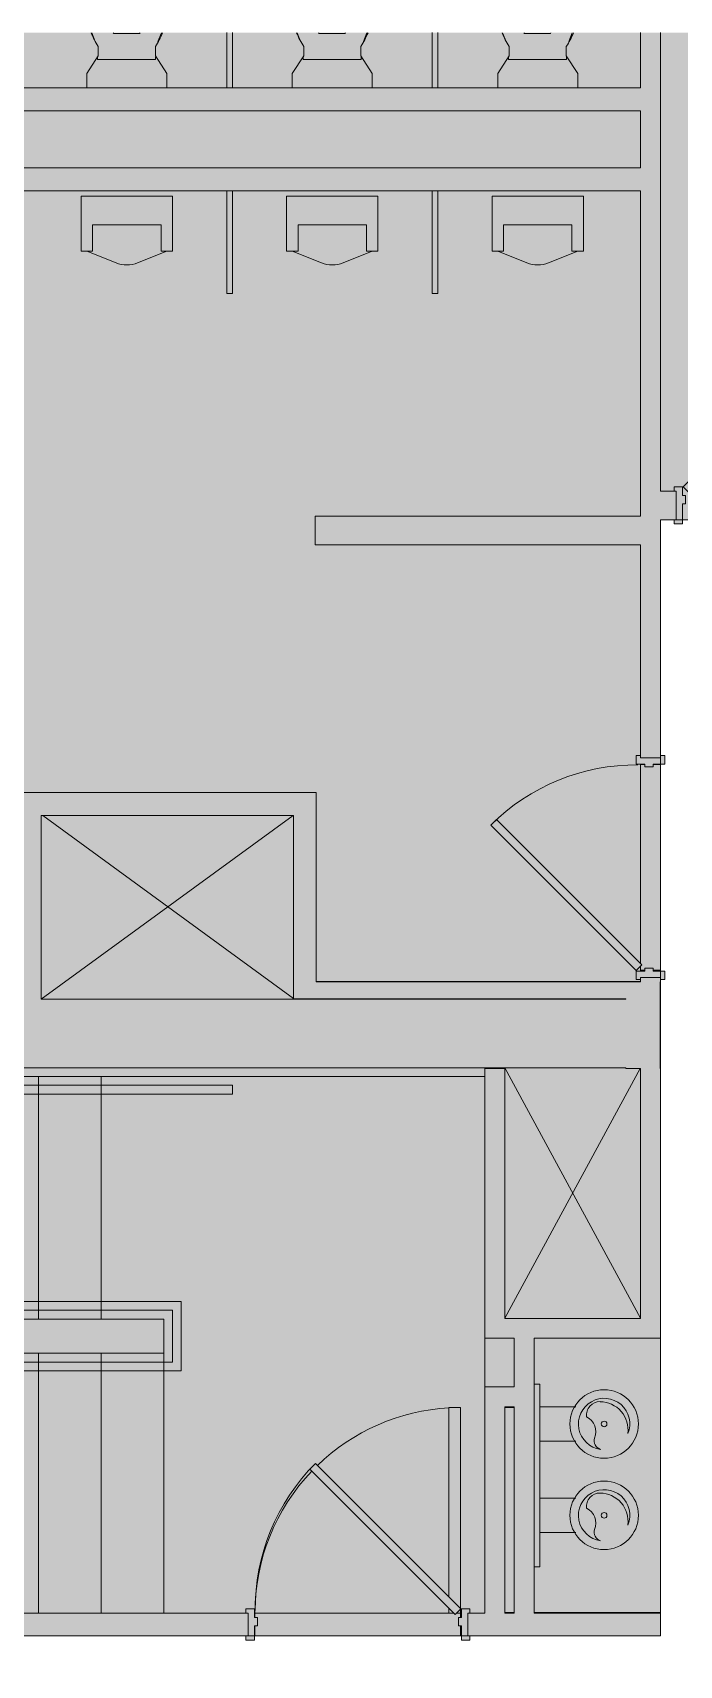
# Model space of a CAD drawing. Header units: inches. Extents: x 0 to 1865, y 0 to 1094.
# Drawn here: x 1211.5 to 1324.8, y 807.8 to 1093.8 of the extents above; entities that cross this region are included whole.
import ezdxf

# ---------------------------------------------------------------- set-up
doc = ezdxf.new("R2010")
doc.units = ezdxf.units.IN
doc.header["$MEASUREMENT"] = 0
for name, color, linetype, lineweight in [('A-DETL', 90, 'Continuous', 9), ('A-DETL-GENF', 92, 'Continuous', 9), ('A-DOOR', 31, 'Continuous', 13), ('A-WALL', 113, 'Continuous', 13), ('A-WALL-PATT', 111, 'Continuous', 13), ('CORE', 7, 'Continuous', 9), ('I-WALL', 2, 'Continuous', 13), ('Victor Bldg - 5th Floor_LINK_dwg', 8, 'Continuous', 9)]:
    doc.layers.add(name, color=color, linetype=linetype, lineweight=lineweight)

# ---------------------------------------------------------------- blocks, each defined once
blk = doc.blocks.new('Victor Bldg - 5th Floor_LINK_dwg_DRL36-7952114-Level XX  DEMOLITION')
at = {"layer": 'CORE'}
blk.add_line((0, 36), (0, 0.8), dxfattribs=at)
at = {"layer": 'CORE', "flags": 128}
for points in [[(-2, 2.8), (-2, 36), (0, 36)], [(-1.14, 0), (-2, 0), (-2, 0.86)], [(0, 0.7), (0, 0), (-0.7, 0)]]:
    blk.add_lwpolyline(points, dxfattribs=at)
at = {"layer": 'CORE'}
for start, end in [(93.1798, 134.0968), (136.2878, 180)]:
    blk.add_arc((0, 0), 36, start, end, dxfattribs=at)
blk = doc.blocks.new('Victor Bldg - 5th Floor_LINK_dwg_AG131-7952125-Level XX  DEMOLITION')
at = {"layer": 'CORE'}
for p, q in [((1257, 1055.54), (1262.11, 1053.49)), ((1271, 1055.54), (1265.89, 1053.49))]:
    blk.add_line(p, q, dxfattribs=at)
at = {"layer": 'CORE', "flags": 128}
blk.add_lwpolyline([(1256, 1055.54), (1256, 1065.14), (1272, 1065.14), (1272, 1055.54), (1270, 1055.54), (1270, 1060.16), (1258, 1060.16), (1258, 1055.54)], close=True, dxfattribs=at)
at = {"layer": 'CORE'}
blk.add_ellipse((1264, 1056.13), major_axis=(4, 0), ratio=0.75, start_param=4.220783, end_param=5.203995, dxfattribs=at)
blk = doc.blocks.new('Victor Bldg - 5th Floor_LINK_dwg_AG131-7952126-Level XX  DEMOLITION')
at = {"layer": 'CORE'}
for p, q in [((1221, 1055.54), (1226.11, 1053.49)), ((1235, 1055.54), (1229.89, 1053.49))]:
    blk.add_line(p, q, dxfattribs=at)
at = {"layer": 'CORE', "flags": 128}
blk.add_lwpolyline([(1220, 1055.54), (1220, 1065.14), (1236, 1065.14), (1236, 1055.54), (1234, 1055.54), (1234, 1060.16), (1222, 1060.16), (1222, 1055.54)], close=True, dxfattribs=at)
at = {"layer": 'CORE'}
blk.add_ellipse((1228, 1056.13), major_axis=(4, 0), ratio=0.75, start_param=4.220783, end_param=5.203995, dxfattribs=at)
blk = doc.blocks.new('Victor Bldg - 5th Floor_LINK_dwg_AG131-7952127-Level XX  DEMOLITION')
at = {"layer": 'CORE'}
for p, q in [((1293, 1055.54), (1298.11, 1053.49)), ((1307, 1055.54), (1301.89, 1053.49))]:
    blk.add_line(p, q, dxfattribs=at)
at = {"layer": 'CORE', "flags": 128}
blk.add_lwpolyline([(1292, 1055.54), (1292, 1065.14), (1308, 1065.14), (1308, 1055.54), (1306, 1055.54), (1306, 1060.16), (1294, 1060.16), (1294, 1055.54)], close=True, dxfattribs=at)
at = {"layer": 'CORE'}
blk.add_ellipse((1300, 1056.13), major_axis=(4, 0), ratio=0.75, start_param=4.220783, end_param=5.203995, dxfattribs=at)
blk = doc.blocks.new('Victor Bldg - 5th Floor_LINK_dwg_TOILETWP-V1-Level XX  DEMOLITION')
at = {"layer": 'CORE'}
for p, q in [((9.67, 6.15), (8.12, 5.55)), ((8.12, -5.46), (9.67, -6.06))]:
    blk.add_line(p, q, dxfattribs=at)
at = {"layer": 'CORE', "flags": 128}
for points in [[(7.25, 5), (5.63, 5), (2.5, 7), (0, 7)], [(5.43, 5.11), (4.97, 5.11), (4.97, -5.04), (5.43, -5.04)], [(9.67, -2.32), (9.53, -2.21), (9.53, 2.3), (9.67, 2.42)], [(0, -7), (2.5, -7), (5.63, -5), (7.25, -5)]]:
    blk.add_lwpolyline(points, dxfattribs=at)
at = {"layer": 'CORE'}
for centre, radius, start, end in [((14.87, -6.83), 14.07, 111.6848, 122.7754), ((14.91, 6.75), 14.03, 236.9216, 248.0767)]:
    blk.add_arc(centre, radius, start, end, dxfattribs=at)
blk = doc.blocks.new('Victor Bldg - 5th Floor_LINK_dwg-6972324-Level XX  DEMOLITION')
at = {"layer": 'CORE'}
for p, q in [((1245.5, 1093.8), (1245.5, 1084.12)), ((1246.5, 1093.8), (1246.5, 1084.12)), ((1281.5, 1093.8), (1281.5, 1084.12)), ((1282.5, 1093.8), (1282.5, 1084.12)), ((1318, 965.63), (1318, 930.76)), ((1320.25, 965.63), (1321.5, 965.63)), ((1257.13, 956.69), (1213, 924.5)), ((1213.26, 956.69), (1257.19, 924.64)), ((1318, 929.44), (1318, 929.63)), ((1320.25, 929.63), (1321.5, 929.63)), ((1261.18, 927.62), (1318, 927.62)), ((1321.5, 912.38), (1321.5, 927.56)), ((1257.38, 924.56), (1257.38, 924.5)), ((1294.25, 912.38), (1294.25, 912.5)), ((1318, 868.63), (1294.25, 912.5)), ((1317.93, 912.38), (1294.25, 868.63)), ((1290.75, 911), (1058.5, 911)), ((1212.5, 868.5), (1212.5, 911)), ((1223.5, 868.5), (1223.5, 911)), ((1290.75, 856.63), (1290.75, 865.13)), ((1212.5, 817), (1212.5, 862.5)), ((1223.5, 817), (1223.5, 862.5)), ((1294.25, 853), (1295.88, 853)), ((1300.38, 853.12), (1306.68, 853.12)), ((1300.38, 847.12), (1306.68, 847.12)), ((1300.38, 837.12), (1306.68, 837.12)), ((1300.38, 831.12), (1306.68, 831.12)), ((1250.45, 817), (1250.45, 816.25)), ((1250.45, 816.25), (1250.45, 817)), ((1295.88, 817.13), (1294.25, 817.13)), ((1321.5, 817), (1321.5, 817.13))]:
    blk.add_line(p, q, dxfattribs=at)
at = {"layer": 'CORE', "flags": 128}
for points in [[(1245.5, 1066.12), (1245.5, 1048.12), (1246.5, 1048.12), (1246.5, 1066.12)], [(1281.5, 1066.12), (1281.5, 1048.12), (1282.5, 1048.12), (1282.5, 1066.12)], [(1318, 965.69), (1318, 965.63), (1318.75, 965.63)], [(1321.5, 929.44), (1321.5, 929.63), (1321.5, 965.63), (1321.5, 965.69)], [(1318, 930.31), (1318, 929.63), (1318.75, 929.63)], [(1257.29, 924.56), (1257.38, 924.5), (1257.38, 924.56)], [(1102.5, 911), (1102.5, 868.5), (1102.5, 862.5), (1234.5, 862.5), (1234.5, 868.5), (1102.5, 868.5), (1234.5, 868.5), (1234.5, 862.5)], [(1145.52, 909.45), (1246.5, 909.45), (1246.5, 907.9), (1145.85, 907.9)], [(1099.45, 871.6), (1099.45, 859.4), (1174.57, 859.4), (1237.5, 859.4), (1237.5, 871.6), (1153.88, 871.6)], [(1154.18, 870.05), (1236, 870.05), (1236, 860.95), (1174.23, 860.95), (1101, 860.95), (1101, 870.05), (1150.53, 870.05)], [(1234.5, 817), (1234.5, 862.5), (1102.5, 862.5), (1102.5, 868.5)], [(1299.38, 817.13), (1321.5, 817.13), (1321.5, 865.13)], [(1299.38, 857.12), (1300.38, 857.12), (1300.38, 825.12), (1299.38, 825.12)], [(1250.38, 817), (1250.45, 817), (1285.31, 817)], [(1285.75, 817), (1286.45, 817), (1286.45, 816.25)], [(1286.45, 816.25), (1286.45, 817), (1286.63, 817)], [(1250.38, 813), (1250.45, 813), (1286.45, 813), (1286.45, 814.75)], [(1286.45, 814.75), (1286.45, 813), (1286.63, 813)]]:
    blk.add_lwpolyline(points, dxfattribs=at)
blk.add_lwpolyline([(1250.45, 814.75), (1250.45, 813)], close=True, dxfattribs=at)
at = {"layer": 'CORE'}
for centre, radius in [((1311.63, 850.12), 6), ((1311.63, 850.12), 0.5), ((1311.63, 834.12), 6), ((1311.63, 834.12), 0.5)]:
    blk.add_circle(centre, radius, dxfattribs=at)
for centre, radius, start, end in [((1311.63, 850.12), 4.5, 337.8836, 261.735), ((1310.91, 851.65), 2.38, 89.6651, 186.1474), ((1310.88, 849.07), 4.95, 352.5494, 89.5664), ((1307.28, 848.8), 2.88, 336.5344, 64.0013), ((1311.51, 847.22), 1.64, 164.7948, 251.1974), ((1311.63, 834.12), 4.5, 337.8836, 261.735), ((1310.91, 835.65), 2.38, 89.6651, 186.1474), ((1310.88, 833.07), 4.95, 352.5494, 89.5664), ((1307.28, 832.8), 2.88, 336.5344, 64.0013), ((1311.51, 831.22), 1.64, 164.7948, 251.1974)]:
    blk.add_arc(centre, radius, start, end, dxfattribs=at)
at = {"rotation": 90}
for p in [(1228, 1084.12), (1264, 1084.12), (1300, 1084.12)]:
    blk.add_blockref('Victor Bldg - 5th Floor_LINK_dwg_TOILETWP-V1-Level XX  DEMOLITION', p, dxfattribs=at)
for name, p in [('Victor Bldg - 5th Floor_LINK_dwg_AG131-7952126-Level XX  DEMOLITION', (0, 0)), ('Victor Bldg - 5th Floor_LINK_dwg_AG131-7952125-Level XX  DEMOLITION', (0, 0)), ('Victor Bldg - 5th Floor_LINK_dwg_AG131-7952127-Level XX  DEMOLITION', (0, 0)), ('Victor Bldg - 5th Floor_LINK_dwg_DRL36-7952114-Level XX  DEMOLITION', (1286.45, 817))]:
    blk.add_blockref(name, p)
blk = doc.blocks.new('Door - Single - Solid Door-6981683-Level XX  DEMOLITION')
at = {"layer": 'A-DOOR'}
h = blk.add_hatch(color=10, dxfattribs=at)
h.paths.add_polyline_path([(23.62, 2.66), (22.12, 2.66), (22.12, 0.16), (21.62, 0.16), (21.62, -1.34), (22.12, -1.34), (22.12, -2.84), (23.62, -2.84), (23.62, -2.09), (23.24, -2.09), (23.24, 1.91), (23.62, 1.91), (23.62, 2.49)], flags=0)
h.paths.add_polyline_path([(-15.63, 2.66), (-15.63, 1.91), (-15.26, 1.91), (-15.26, -2.09), (-15.63, -2.09), (-15.63, -2.84), (-14.13, -2.84), (-14.13, -1.34), (-13.63, -1.34), (-13.63, 0.16), (-14.13, 0.16), (-14.13, 2.66), (-15.26, 2.66)], flags=0)
at = {"layer": 'A-DOOR', "color": 8, "lineweight": 20}
for p, q in [((-15.63, 2.66), (-14.13, 2.66)), ((-15.63, 1.91), (-15.63, 2.66)), ((-14.13, 2.66), (-14.13, 0.16)), ((-14.13, 0.16), (-13.63, 0.16)), ((-13.63, 0.16), (-13.63, -1.34)), ((21.62, 0.16), (22.12, 0.16)), ((21.62, -1.34), (21.62, 0.16)), ((22.12, 2.66), (23.62, 2.66)), ((22.12, 0.16), (22.12, 2.66)), ((23.62, 2.66), (23.62, 1.91)), ((-15.63, -2.84), (-15.63, -2.09)), ((-14.13, -2.84), (-15.63, -2.84)), ((-14.13, -1.34), (-14.13, -2.84)), ((-13.63, -1.34), (-14.13, -1.34)), ((-13.03, -1.87), (-14.01, -2.84)), ((-14.01, -2.84), (11.45, -28.29)), ((12.42, -27.32), (-13.03, -1.87)), ((22.12, -1.34), (21.62, -1.34)), ((22.12, -2.84), (22.12, -1.34)), ((23.62, -2.84), (22.12, -2.84)), ((23.62, -2.09), (23.62, -2.84)), ((11.45, -28.29), (12.42, -27.32))]:
    blk.add_line(p, q, dxfattribs=at)
at = {"layer": 'A-DOOR', "lineweight": 9}
blk.add_arc((-14.01, -2.84), 36, 315, 0.5, dxfattribs=at)
blk = doc.blocks.new('Door - Single - Solid Door-6981945-Level XX  DEMOLITION')
at = {"layer": 'A-DOOR'}
h = blk.add_hatch(color=10, dxfattribs=at)
h.paths.add_polyline_path([(23.55, -3.16), (23.62, -3.16), (23.62, -2.41), (23.24, -2.41), (23.24, 2.59), (23.62, 2.59), (23.62, 3.34), (22.12, 3.34), (22.12, 1.84), (21.62, 1.84), (21.62, 0.34), (22.12, 0.34), (22.12, -3.16), (23.24, -3.16)], flags=0)
h.paths.add_polyline_path([(-15.26, -3.16), (-14.13, -3.16), (-14.13, 0.34), (-13.63, 0.34), (-13.63, 1.84), (-14.13, 1.84), (-14.13, 3.34), (-15.63, 3.34), (-15.63, 2.59), (-15.26, 2.59), (-15.26, -2.41), (-15.63, -2.41), (-15.63, -3.16)], flags=0)
at = {"layer": 'A-DOOR', "color": 8, "lineweight": 20}
for p, q in [((-14.01, 3.34), (11.45, 28.79)), ((11.45, 28.79), (12.42, 27.82)), ((12.42, 27.82), (-13.03, 2.37)), ((-15.63, 3.34), (-15.63, 2.59)), ((-14.13, 3.34), (-15.63, 3.34)), ((-14.13, 1.84), (-14.13, 3.34)), ((-13.03, 2.37), (-14.01, 3.34)), ((23.62, 3.34), (22.12, 3.34)), ((22.12, 3.34), (22.12, 1.84)), ((23.62, 2.59), (23.62, 3.34)), ((-13.63, 1.84), (-14.13, 1.84)), ((-14.13, -3.16), (-14.13, 0.34)), ((-14.13, 0.34), (-13.63, 0.34)), ((-13.63, 0.34), (-13.63, 1.84)), ((22.12, 1.84), (21.62, 1.84)), ((21.62, 1.84), (21.62, 0.34)), ((21.62, 0.34), (22.12, 0.34)), ((22.12, 0.34), (22.12, -3.16)), ((-15.63, -2.41), (-15.63, -3.16)), ((23.62, -3.16), (23.62, -2.41)), ((-15.63, -3.16), (-14.13, -3.16)), ((22.12, -3.16), (23.62, -3.16))]:
    blk.add_line(p, q, dxfattribs=at)
at = {"layer": 'A-DOOR', "lineweight": 9}
blk.add_arc((-14.01, 3.34), 36, 359.5, 45, dxfattribs=at)
blk = doc.blocks.new('Door - Single - Solid Door-V5-Level XX  DEMOLITION')
at = {"layer": 'A-DOOR'}
h = blk.add_hatch(color=10, dxfattribs=at)
h.paths.add_polyline_path([(-15.63, -1.66), (-15.63, -2.41), (-14.13, -2.41), (-14.13, -0.41), (-13.63, -0.41), (-13.63, 1.09), (-14.13, 1.09), (-14.13, 2.59), (-15.63, 2.59), (-15.63, 1.84), (-15.26, 1.84), (-15.26, -1.66)], flags=0)
h.paths.add_polyline_path([(21.62, 0.14), (21.62, -0.41), (22.12, -0.41), (22.12, -2.41), (23.62, -2.41), (23.62, -1.66), (23.24, -1.66), (23.24, 1.84), (23.62, 1.84), (23.62, 2.59), (22.12, 2.59), (22.12, 1.09), (21.62, 1.09), (21.62, 0.76)], flags=0)
at = {"layer": 'A-DOOR', "color": 8, "lineweight": 20}
for p, q in [((-14.01, 2.59), (11.45, 28.04)), ((12.42, 27.07), (-13.03, 1.62)), ((11.45, 28.04), (12.42, 27.07)), ((-15.63, 2.59), (-15.63, 1.84)), ((-14.13, 2.59), (-15.63, 2.59)), ((-14.13, 1.09), (-14.13, 2.59)), ((-13.63, 1.09), (-14.13, 1.09)), ((-13.03, 1.62), (-14.01, 2.59)), ((-13.63, -0.41), (-13.63, 1.09)), ((22.12, 1.09), (21.62, 1.09)), ((21.62, 1.09), (21.62, -0.41)), ((23.62, 2.59), (22.12, 2.59)), ((22.12, 2.59), (22.12, 1.09)), ((23.62, 1.84), (23.62, 2.59)), ((-15.63, -1.66), (-15.63, -2.41)), ((-15.63, -2.41), (-14.13, -2.41)), ((-14.13, -2.41), (-14.13, -0.41)), ((-14.13, -0.41), (-13.63, -0.41)), ((21.62, -0.41), (22.12, -0.41)), ((22.12, -0.41), (22.12, -2.41)), ((22.12, -2.41), (23.62, -2.41)), ((23.62, -2.41), (23.62, -1.66))]:
    blk.add_line(p, q, dxfattribs=at)
at = {"layer": 'A-DOOR', "lineweight": 9}
blk.add_arc((-14.01, 2.59), 36, 359.5, 45, dxfattribs=at)

msp = doc.modelspace()

# ---------------------------------------------------------------- hatches: boundary and pattern name
at = {"layer": 'A-DETL-GENF'}
h = msp.add_hatch(color=254, dxfattribs=at)
h.paths.add_polyline_path([(1863, 15.5), (1864.71, 15.5), (1864.71, 749.5), (1858.12, 749.5), (1858.12, 714.25), (1805.94, 714.25), (1805.94, 677.43), (1813, 677.43), (1813, 653.43), (1805.94, 653.43), (1805.94, 409.5), (1645.06, 409.5), (1645.06, 27.5), (1683, 27.5), (1683, 15.5), (1738, 15.5), (1738, 27.5), (1744, 27.5), (1744, 15.5), (1799, 15.5), (1799, 27.5), (1819, 27.5), (1819, 41.5), (1843, 41.5), (1843, 27.5), (1863, 27.5)], flags=0)
h.paths.add_polyline_path([(1803.89, 293.5), (1789, 293.5), (1789, 317.5), (1813, 317.5), (1813, 293.5), (1805.94, 293.5)], flags=0)
h.paths.add_polyline_path([(1491.69, 813), (1491.69, 1093.8), (1321.5, 1093.8), (1321.5, 1013.5), (1323.88, 1013.5), (1323.88, 1014.25), (1325.38, 1014.25), (1325.38, 1012.75), (1325.88, 1012.75), (1325.88, 1011.25), (1325.38, 1011.25), (1325.38, 1008.5), (1361.63, 1008.5), (1361.63, 1011.25), (1361.13, 1011.25), (1361.13, 1012.75), (1361.63, 1012.75), (1361.63, 1014.25), (1363.13, 1014.25), (1363.13, 1013.5), (1381.5, 1013.5), (1381.5, 1064.75), (1383, 1064.75), (1383, 1064.41), (1391, 1064.41), (1391, 1039), (1407, 1039), (1407, 1034.5), (1464.5, 1034.5), (1464.5, 1037), (1485, 1037), (1485, 1064.41), (1491.5, 1064.41), (1491.5, 1001.5), (1485, 1001.5), (1485, 1029), (1464.5, 1029), (1464.5, 1030.5), (1407, 1030.5), (1407, 1027), (1391, 1027), (1391, 930.5), (1485, 930.5), (1485, 959.5), (1491.5, 959.5), (1491.5, 897.5), (1485, 897.5), (1485, 926.5), (1395, 926.5), (1395, 906.5), (1391, 906.5), (1391, 826.5), (1485, 826.5), (1485, 855.5), (1491.5, 855.5), (1491.5, 813)], flags=0)
h.paths.add_polyline_path([(1488.25, 813), (1488.5, 813), (1488.5, 814.5), (1488.25, 814.5), (1488.25, 813.5)], flags=0)
h.paths.add_polyline_path([(1286.63, 813), (1286.63, 814.75), (1286.13, 814.75), (1286.13, 816.25), (1286.63, 816.25), (1286.63, 817.75), (1288.13, 817.75), (1288.13, 817), (1290.75, 817), (1290.75, 856.62), (1295.88, 856.62), (1295.88, 865.12), (1290.75, 865.12), (1290.75, 912.37), (1294.25, 912.37), (1294.25, 868.62), (1318, 868.62), (1318, 912.37), (1315.44, 912.37), (1315.44, 912.5), (993.06, 912.5), (993.06, 951.5), (990.43, 951.5), (990.43, 950.75), (988.93, 950.75), (988.93, 955.25), (988.43, 955.25), (988.43, 956.75), (988.93, 956.75), (988.93, 958.25), (990.43, 958.25), (990.43, 957.5), (993.06, 957.5), (993.06, 1017.06), (1016.5, 1017.06), (1016.5, 1037.5), (1036, 1037.5), (1036, 1093.8), (867.44, 1093.8), (867.44, 957.5), (951.18, 957.5), (951.18, 958.25), (952.68, 958.25), (952.68, 956.75), (953.18, 956.75), (953.18, 955.25), (952.68, 955.25), (952.68, 950.75), (951.18, 950.75), (951.18, 951.5), (833.56, 951.5), (833.56, 907.5), (848.81, 907.5), (848.81, 908.25), (850.31, 908.25), (850.31, 906.25), (850.81, 906.25), (850.81, 904.75), (850.31, 904.75), (850.31, 904), (886.56, 904), (886.56, 904.75), (886.06, 904.75), (886.06, 906.25), (886.56, 906.25), (886.56, 908.25), (888.06, 908.25), (888.06, 907.5), (902.81, 907.5), (902.81, 951.31), (907.31, 951.31), (907.31, 817.56), (1002.88, 817.56), (1002.88, 818.31), (1004.38, 818.31), (1004.38, 815.31), (1004.88, 815.31), (1004.88, 813.81), (1004.38, 813.81), (1004.38, 813), (1040.63, 813), (1040.63, 813.81), (1040.13, 813.81), (1040.13, 815.31), (1040.63, 815.31), (1040.63, 818.31), (1042.13, 818.31), (1042.13, 817.56), (1052, 817.56), (1052, 813.06), (1042.13, 813.06), (1042.13, 813), (1052.5, 813), (1052.5, 912.37), (1058.5, 912.37), (1058.5, 817), (1248.88, 817), (1248.88, 817.75), (1250.38, 817.75), (1250.38, 816.25), (1250.88, 816.25), (1250.88, 814.75), (1250.38, 814.75), (1250.38, 813), (1286.5, 813)], flags=0)
h.paths.add_polyline_path([(933.06, 813), (1002.88, 813), (1002.88, 813.06), (902.81, 813.06), (902.81, 813), (928.21, 813)], flags=0)
h.paths.add_polyline_path([(1633.75, 813.25), (1633.75, 814.5), (1633.5, 814.5), (1633.5, 813.25)], flags=0)
h.paths.add_polyline_path([(1294.25, 817), (1295.88, 817), (1295.88, 853.12), (1294.25, 853.12), (1294.25, 818.54)], flags=0)
h.paths.add_polyline_path([(1303.1, 817), (1321.5, 817), (1321.5, 865.12), (1299.38, 865.12), (1299.38, 817)], flags=0)
h.paths.add_polyline_path([(1747.65, 817.75), (1864.71, 817.75), (1864.71, 994.5), (1841.99, 994.5), (1841.99, 1002.5), (1843.49, 1002.5), (1843.49, 1093.8), (1737.13, 1093.8), (1737.13, 932.5), (1737.25, 932.5), (1737.25, 924.5), (1737.13, 924.5), (1737.13, 826.5), (1737.06, 826.5), (1737.06, 817.75)], flags=0)
h.paths.add_polyline_path([(1710.5, 817.75), (1710.5, 826.5), (1730.63, 826.5), (1730.63, 924.5), (1710.5, 924.5), (1710.5, 926.5), (1657.5, 926.5), (1657.5, 924.5), (1637, 924.5), (1637, 897.5), (1630.5, 897.5), (1630.5, 855.5), (1637, 855.5), (1637, 826.5), (1657.5, 826.5), (1657.5, 817.75)], flags=0)
h.paths.add_polyline_path([(1321.5, 912.37), (1321.5, 927.56), (1321.44, 927.56), (1321.44, 912.37)], flags=0)
h.paths.add_polyline_path([(996.56, 916), (1023.22, 916), (1023.22, 936.5), (1026.38, 936.5), (1026.38, 1013.5), (1016.5, 1013.5), (1016.5, 1013.56), (996.56, 1013.56), (996.56, 927.4)], flags=0)
h.paths.add_polyline_path([(1291.79, 924.5), (1315.44, 924.5), (1315.42, 924.56), (1257.19, 924.56), (1257.19, 956.69), (1213, 956.69), (1213, 924.5), (1279.4, 924.5)], flags=0)
h.paths.add_polyline_path([(1095, 924.5), (1208, 924.5), (1208, 932.5), (1047.22, 932.5), (1047.22, 924.5), (1090, 924.5)], flags=0)
h.paths.add_polyline_path([(1317.25, 927.56), (1318, 927.56), (1318, 927.94), (1317.25, 927.94), (1317.25, 929.44), (1318.75, 929.44), (1318.75, 929.94), (1320.25, 929.94), (1320.25, 929.44), (1321.5, 929.44), (1321.5, 965.69), (1320.25, 965.69), (1320.25, 965.19), (1318.75, 965.19), (1318.75, 965.69), (1317.25, 965.69), (1317.25, 967.19), (1318, 967.19), (1318, 1004.12), (1261, 1004.12), (1261, 1009.12), (1318, 1009.12), (1318, 1066.12), (1042, 1066.12), (1042, 936.5), (1090, 936.5), (1090, 960.5), (1095, 960.5), (1095, 936.5), (1208, 936.5), (1208, 960.69), (1261.19, 960.69), (1261.19, 927.56), (1316.5, 927.56)], flags=0)
h.paths.add_polyline_path([(1710.5, 930.5), (1710.5, 932.5), (1730.63, 932.5), (1730.63, 1093.8), (1630.5, 1093.8), (1630.5, 1064.5), (1637, 1064.5), (1637, 1001.5), (1630.5, 1001.5), (1630.5, 959.5), (1637, 959.5), (1637, 932.5), (1657.5, 932.5), (1657.5, 930.5), (1698.98, 930.5)], flags=0)
h.paths.add_polyline_path([(1033.03, 936.5), (1038.5, 936.5), (1038.5, 1013.5), (1029.88, 1013.5), (1029.88, 936.5)], flags=0)
h.paths.add_polyline_path([(838, 957.5), (861.94, 957.5), (861.94, 1093.8), (838, 1093.8), (838, 1037.5), (853, 1037.5), (853, 1013.5), (838, 1013.5)], flags=0)
h.paths.add_polyline_path([(1847.99, 1002.5), (1864.71, 1002.5), (1864.71, 1045.5), (1847.99, 1045.5), (1847.99, 1026.5)], flags=0)
h.paths.add_polyline_path([(517.14, 1017), (765, 1017), (765, 1093.8), (12, 1093.8), (12, 1064.5), (34.13, 1064.5), (34.13, 1017), (493.14, 1017), (493.14, 1037.5), (517.14, 1037.5)], flags=0)
h.paths.add_polyline_path([(1847.99, 1052), (1864.71, 1052), (1864.71, 1093.8), (1847.99, 1093.8)], flags=0)
h.paths.add_polyline_path([(1279.4, 1070.12), (1318, 1070.12), (1318, 1080.12), (1042, 1080.12), (1042, 1070.12), (1189.27, 1070.12)], flags=0)
h.paths.add_polyline_path([(1159.23, 1084.12), (1318, 1084.12), (1318, 1093.8), (1042, 1093.8), (1042, 1084.12), (1042.56, 1084.12)], flags=0)
at = {"layer": 'A-WALL-PATT', "lineweight": 9}
h = msp.add_hatch(color=7, dxfattribs=at)
h.paths.add_polyline_path([(1321.5, 927.56), (1321.5, 928.31), (1318, 928.31), (1318, 927.56), (1321.44, 927.56)], flags=0)
h.paths.add_polyline_path([(1321.5, 966.81), (1321.5, 1093.8), (1318, 1093.8), (1318, 966.81)], flags=0)
for points in [[(1162.33, 1080.12), (1318, 1080.12), (1318, 1084.12), (1042, 1084.12), (1042, 1080.12)], [(1162.33, 1066.12), (1318, 1066.12), (1318, 1070.12), (1042, 1070.12), (1042, 1066.12)], [(1279.4, 1004.12), (1318, 1004.12), (1318, 1009.12), (1261, 1009.12), (1261, 1004.12)], [(1208, 924.5), (1213, 924.5), (1213, 960.69), (1208, 960.69), (1208, 925.09)], [(1257.19, 956.69), (1261.19, 956.69), (1261.19, 960.69), (1213, 960.69), (1213, 956.69)], [(1261.19, 924.56), (1261.19, 956.69), (1257.19, 956.69), (1257.19, 924.56), (1260.07, 924.56)], [(1261.19, 924.56), (1321.44, 924.56), (1321.44, 927.56), (1261.19, 927.56)], [(1315.44, 912.5), (1315.44, 924.5), (1047.22, 924.5), (1047.22, 912.5), (1291.79, 912.5)], [(1318, 912.37), (1321.44, 912.37), (1321.44, 924.56), (1315.44, 924.56), (1315.44, 912.37), (1316.5, 912.37)], [(1290.75, 865.12), (1294.25, 865.12), (1294.25, 912.37), (1290.75, 912.37), (1290.75, 887.35)], [(1321.5, 868.62), (1321.5, 912.37), (1318, 912.37), (1318, 868.62)], [(1321.44, 865.12), (1321.5, 865.12), (1321.5, 868.62), (1294.25, 868.62), (1294.25, 865.12), (1318, 865.12)], [(1299.38, 817), (1299.38, 865.12), (1295.88, 865.12), (1295.88, 817)], [(1295.88, 853.12), (1295.88, 856.62), (1290.75, 856.62), (1290.75, 853.12), (1294.43, 853.12)], [(1294.25, 817), (1294.25, 853.12), (1290.75, 853.12), (1290.75, 817)]]:
    msp.add_hatch(color=7, dxfattribs=at).paths.add_polyline_path(points, flags=0)
h = msp.add_hatch(color=7, dxfattribs=at)
h.paths.add_polyline_path([(1381.5, 1008.5), (1381.5, 1013.5), (1362.75, 1013.5), (1362.75, 1008.5)], flags=0)
h.paths.add_polyline_path([(1321.5, 1008.5), (1324.25, 1008.5), (1324.25, 1013.5), (1321.5, 1013.5), (1321.5, 1009.12)], flags=0)
h = msp.add_hatch(color=7, dxfattribs=at)
h.paths.add_polyline_path([(1321.5, 813), (1321.5, 817), (1287.75, 817), (1287.75, 813)], flags=0)
h.paths.add_polyline_path([(1162.33, 813), (1249.25, 813), (1249.25, 817), (1052.5, 817), (1052.5, 813), (1093, 813)], flags=0)

# ---------------------------------------------------------------- linework, layer by layer
at = {"layer": 'A-DETL'}
for p, q in [((1321.5, 813), (1321.5, 1008.5)), ((1321.5, 1008.5), (1381.5, 1008.5)), ((902.81, 813), (1321.5, 813))]:
    msp.add_line(p, q, dxfattribs=at)
at = {"layer": 'A-WALL', "color": 8, "lineweight": 20}
for p, q in [((1315.44, 924.5), (1213, 924.5)), ((1047.22, 912.5), (1315.44, 912.5))]:
    msp.add_line(p, q, dxfattribs=at)
at = {"layer": 'I-WALL', "color": 8, "lineweight": 20}
for p, q in [((1318, 1093.8), (1318, 1084.12)), ((1321.5, 1013.5), (1321.5, 1093.8)), ((1318, 1084.12), (1042, 1084.12)), ((1042, 1080.12), (1318, 1080.12)), ((1318, 1080.12), (1318, 1070.12)), ((1318, 1070.12), (1042, 1070.12)), ((1042, 1066.12), (1318, 1066.12)), ((1318, 1066.12), (1318, 1009.12)), ((1324.25, 1013.5), (1321.5, 1013.5)), ((1324.25, 1008.5), (1324.25, 1013.5)), ((1318, 1009.12), (1261, 1009.12)), ((1261, 1009.12), (1261, 1004.12)), ((1321.5, 966.81), (1321.5, 1008.5)), ((1321.5, 1008.5), (1324.25, 1008.5)), ((1261, 1004.12), (1318, 1004.12)), ((1318, 1004.12), (1318, 966.81)), ((1318, 966.81), (1321.5, 966.81)), ((1261.19, 960.69), (1208, 960.69)), ((1261.19, 927.56), (1261.19, 960.69)), ((1213, 924.5), (1213, 956.69)), ((1213, 956.69), (1257.19, 956.69)), ((1257.19, 956.69), (1257.19, 924.56)), ((1318, 927.56), (1261.19, 927.56)), ((1321.5, 928.31), (1318, 928.31)), ((1318, 928.31), (1318, 927.56)), ((1321.44, 927.56), (1321.5, 927.56)), ((1321.44, 912.37), (1321.44, 927.56)), ((1321.5, 927.56), (1321.5, 928.31)), ((1257.19, 924.56), (1315.44, 924.56)), ((1315.44, 924.56), (1315.44, 924.5)), ((1290.75, 912.37), (1290.75, 865.12)), ((1294.25, 912.37), (1290.75, 912.37)), ((1294.25, 868.62), (1294.25, 912.37)), ((1315.44, 912.5), (1315.44, 912.37)), ((1315.44, 912.37), (1318, 912.37)), ((1318, 912.37), (1318, 868.62)), ((1321.5, 912.37), (1321.44, 912.37)), ((1321.5, 865.12), (1321.5, 912.37)), ((1318, 868.62), (1294.25, 868.62)), ((1290.75, 865.12), (1295.88, 865.12)), ((1295.88, 865.12), (1295.88, 856.62)), ((1299.38, 817), (1299.38, 865.12)), ((1299.38, 865.12), (1321.5, 865.12)), ((1290.75, 856.62), (1290.75, 817)), ((1295.88, 856.62), (1290.75, 856.62)), ((1294.25, 817), (1294.25, 853.12)), ((1294.25, 853.12), (1295.88, 853.12)), ((1295.88, 853.12), (1295.88, 817)), ((1249.25, 817), (1058.5, 817)), ((1249.25, 813), (1249.25, 817)), ((1290.75, 817), (1287.75, 817)), ((1287.75, 817), (1287.75, 813)), ((1295.88, 817), (1294.25, 817)), ((1321.5, 817), (1299.38, 817)), ((1321.5, 813), (1321.5, 817)), ((1052.5, 813), (1249.25, 813)), ((1287.75, 813), (1321.5, 813))]:
    msp.add_line(p, q, dxfattribs=at)

# ---------------------------------------------------------------- block references
at = {"layer": 'A-DOOR'}
msp.add_blockref('Door - Single - Solid Door-6981945-Level XX  DEMOLITION', (1339.51, 1010.91), dxfattribs=at)
for name, p, rotation in [('Door - Single - Solid Door-V5-Level XX  DEMOLITION', (1319.84, 943.57), 89.99999999999991), ('Door - Single - Solid Door-6981683-Level XX  DEMOLITION', (1272.49, 814.91), 180)]:
    msp.add_blockref(name, p, dxfattribs=dict(at, rotation=rotation))
at = {"layer": 'Victor Bldg - 5th Floor_LINK_dwg', "color": 7}
msp.add_blockref('Victor Bldg - 5th Floor_LINK_dwg-6972324-Level XX  DEMOLITION', (0, 0), dxfattribs=at)

doc.saveas('drawing.dxf')
